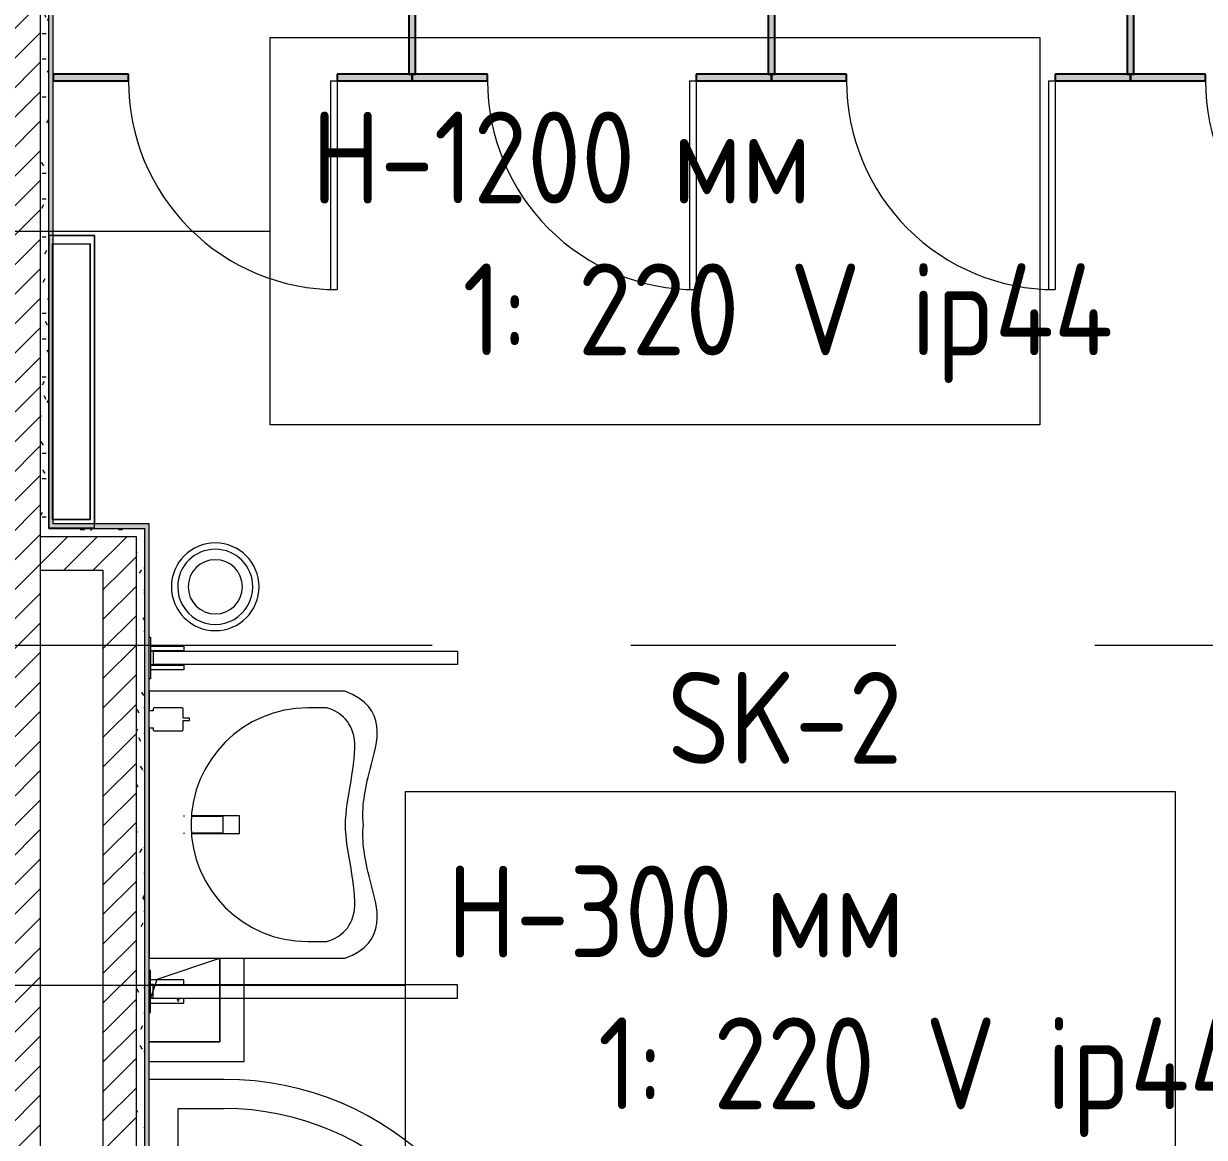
# Model space of a CAD drawing. Header units: millimetres. Extents: x 1322 to 199238, y -8553 to 29000.
# Drawn here: x 36439 to 39267, y 6621 to 9289 of the extents above; entities that cross this region are included whole.
import ezdxf

# ---------------------------------------------------------------- set-up
doc = ezdxf.new("R2010")
doc.units = ezdxf.units.MM
doc.linetypes.add('Осевая', pattern=[3175, 635, -476.25, 1587.5, -476.25])
for name, color, linetype, lineweight in [('0-1', 7, 'Continuous', 9), ('A-DOOR', 7, 'Continuous', 9), ('A-GENM', 7, 'Continuous', 9), ('A-GENM-1', 7, 'Continuous', 25), ('A-WALL', 7, 'Continuous', 9), ('E-ELEC-FIXT-IDEN', 7, 'Continuous', 9), ('I-WALL', 7, 'Continuous', 9), ('P-SANR-FIXT', 7, 'Continuous', 9), ('Оси-2', 7, 'Осевая', 9)]:
    doc.layers.add(name, color=color, linetype=linetype, lineweight=lineweight)
for name, color, linetype, lineweight, true_color in [('A-WALL-1', 7, 'Continuous', 9, 0x3c3c3c), ('A-WALL-FNSH-1', 7, 'Continuous', 9, 0x3c3c3c), ('I-FURN-1', 7, 'Continuous', 9, 0xf0f0f0)]:
    doc.layers.add(name, color=color, linetype=linetype, lineweight=lineweight, true_color=true_color)
doc.styles.add('GOST Common_3', font='GOST_Common.ttf', dxfattribs={"width": 0.9, "height": 220})
pattern_1 = [(45, (-75531.326, 0), (-35.35534, 35.35534), [])]
pattern_2 = [(0, (-75531.326, 0), (121.92, 30.48), [10.058, -81.382, 10.058, -81.382, -487.68]), (0, (-75531.326, 0), (121.92, 30.48), [-182.88, 10.058, -172.822, 10.058, -81.382, -213.36]), (0, (-75531.326, 0), (121.92, 30.48), [-457.2, 10.058, -50.902, 10.058, -142.342]), (120, (-75485.606, 15.24), (-87.356454, 90.345817), [10.058, -81.382, 10.058, -81.382, -487.68]), (120, (-75485.606, 15.24), (-87.356454, 90.345817), [-182.88, 10.058, -172.822, 10.058, -81.382, -213.36]), (120, (-75485.606, 15.24), (-87.356454, 90.345817), [-457.2, 10.058, -50.902, 10.058, -142.342]), (240, (-75470.366, 76.2), (-34.563546, -120.825817), [10.058, -81.382, 10.058, -81.382, -487.68]), (240, (-75470.366, 76.2), (-34.563546, -120.825817), [-182.88, 10.058, -172.822, 10.058, -81.382, -213.36]), (240, (-75470.366, 76.2), (-34.563546, -120.825817), [-457.2, 10.058, -50.902, 10.058, -142.342])]

# ---------------------------------------------------------------- blocks, each defined once
blk = doc.blocks.new('GM_Отверстие прямоугольное _в плите_ - Отверстие-V13-План размещения напольных электротехнических лючков и розеток 1 этажа в осях 23_1-33')
at = {"layer": 'A-GENM'}
for p, q in [((-50, 50), (100, 100)), ((100, 100), (100, -100)), ((100, -100), (100, 100)), ((-69, -7), (-50, 50)), ((100, -100), (-69, -100)), ((-69, -100), (100, -100))]:
    blk.add_line(p, q, dxfattribs=at)
for start, end in [(360, 180), (180, 360)]:
    blk.add_arc((0, 0), 2.5, start, end, dxfattribs=at)
blk = doc.blocks.new('Вешалка - 1_25-V80-План размещения напольных электротехнических лючков и розеток 1 этажа в осях 23_1-33')
at = {"layer": 'I-FURN-1'}
for p, q in [((350, 55), (-350, 55)), ((-350, 55), (-350, -55)), ((-350, -44), (-350, 55)), ((-350, 55), (340.2, 55)), ((-330.4, -46), (-330.4, 44.4)), ((-330.4, -44), (-330.4, 44.4)), ((-330.4, 44.4), (330.2, 44.4)), ((330.2, 44.4), (-330.4, 44.4)), ((330.2, 44.4), (330.2, -46)), ((330.2, -44), (330.2, 44.4)), ((350, -55), (350, 55)), ((-350, -55), (350, -55)), ((330.2, -46), (-330.4, -46))]:
    blk.add_line(p, q, dxfattribs=at)
blk = doc.blocks.new('мусорная корзина - Round_ Metal-30590745-План размещения напольных электротехнических лючков и розеток 1 этажа в осях 23_1-33')
at = {"layer": 'P-SANR-FIXT'}
for radius, start, end in [(105, 0, 180), (90, 360, 180), (65, 0, 180), (105, 180, 360), (90, 180, 360), (65, 180, 360)]:
    blk.add_arc((0, 0), radius, start, end, dxfattribs=at)
blk = doc.blocks.new('поддон угловой - 900х900-30799906-План размещения напольных электротехнических лючков и розеток 1 этажа в осях 23_1-33')
at = {"layer": 'P-SANR-FIXT'}
for p, q in [((-270, 450), (-449, 450)), ((-380, 119.7), (-380, 380)), ((-380, 380), (-270, 380)), ((-380, 45), (-380, 71)), ((-380, -380), (-380, -177)), ((380, -270), (380, -380)), ((450, -291.4), (450, -270)), ((380, -380), (-380, -380)), ((371, -450), (415.1, -450))]:
    blk.add_line(p, q, dxfattribs=at)
for centre, radius, start, end in [((-270, -270), 720, 360, 90), ((-270, -270), 650, 0, 90), ((-290, -290), 25, 90, 270), ((-290, -290), 25, 270, 90)]:
    blk.add_arc(centre, radius, start, end, dxfattribs=at)
blk = doc.blocks.new('смеситель для раковины - Default-V107-План размещения напольных электротехнических лючков и розеток 1 этажа в осях 23_1-33')
at = {"layer": '0-1'}
for p, q in [((21, 151.6), (-21, 151.6)), ((20.3, 111.8), (-20.3, 111.8)), ((-20.3, 19.4), (-20.3, 17.5)), ((20.3, 17.5), (20.3, 19.4))]:
    blk.add_line(p, q, dxfattribs=at)
at = {"layer": '0-1', "flags": 128}
for points in [[(-21, 151.3), (-21, 147.9), (-21, 145.7), (-21, 145.2), (-21, 144.9), (-21, 144.8), (-21, 144.7), (-21, 144.7)], [(21, 89.1), (21, 88.6), (21, 88.3), (21, 88.3)]]:
    blk.add_lwpolyline(points, dxfattribs=at)
at = {"layer": 'P-SANR-FIXT'}
for p, q in [((21, 151.6), (-21, 151.6)), ((-21, 151.6), (-21, 36.8)), ((21, 36.8), (21, 151.6)), ((-20.3, 111.8), (-20.3, 111.8)), ((-20.3, 111.8), (-20.3, 109.7)), ((20.3, 109.7), (20.3, 111.8)), ((20.3, 111.8), (20.3, 111.8))]:
    blk.add_line(p, q, dxfattribs=at)
at = {"layer": 'P-SANR-FIXT', "flags": 128}
for points in [[(-21, 144), (-21, 91), (-21, 37.9)], [(21, 37.9), (21, 91), (21, 144)], [(-20.3, 35.7), (-20.3, 60.2), (-20.3, 109.7)], [(20.3, 109.7), (20.3, 60.2), (20.3, 35.7)]]:
    blk.add_lwpolyline(points, dxfattribs=at)
at = {"layer": 'P-SANR-FIXT'}
for points, knots in [([(-21, 151.6), (-21, 151.7), (-21, 151.5), (-21, 150.5), (-21, 148.7), (-21, 146.9), (-21, 145.2), (-21, 144.4), (-21, 144)], [0.4444444, 0.4444444, 0.4444444, 0.4444444, 0.5555556, 0.6666667, 0.7777778, 0.8888889, 0.9444444, 1, 1, 1, 1]), ([(21, 144), (21, 144.4), (21, 145.2), (21, 146.9), (21, 148.7), (21, 150.5), (21, 151.5), (21, 151.7), (21, 151.6)], [0, 0, 0, 0, 0.0555556, 0.1111111, 0.2222222, 0.3333333, 0.4444444, 0.5555556, 0.5555556, 0.5555556, 0.5555556]), ([(-21.3, 36.5), (-21.3, 36.6), (-21.3, 37.3), (-21.3, 38.7), (-21.2, 41), (-21.2, 44.2), (-21.2, 48.8), (-21.1, 54.3), (-21.1, 59.3), (-21.1, 63.2), (-21.1, 66.1), (-21.1, 68.8), (-21.1, 72.5), (-21, 78.9), (-21, 84.5), (-21, 88.1)], [0.5383223, 0.5383223, 0.5383223, 0.5383223, 0.5416667, 0.5833333, 0.625, 0.6666667, 0.7083333, 0.75, 0.7916667, 0.8125, 0.8333333, 0.8541667, 0.875, 0.9166667, 1, 1, 1, 1]), ([(21, 88.1), (21, 84.5), (21, 78.9), (21.1, 72.5), (21.1, 68.8), (21.1, 66.1), (21.1, 63.2), (21.1, 59.3), (21.2, 54.3), (21.2, 48.8), (21.2, 44.2), (21.3, 41), (21.3, 38.7), (21.3, 37.3), (21.3, 36.6), (21.3, 36.5)], [0, 0, 0, 0, 0.0833333, 0.125, 0.1458333, 0.1666667, 0.1875, 0.2083333, 0.25, 0.2916667, 0.3333333, 0.375, 0.4166667, 0.4583333, 0.4616777, 0.4616777, 0.4616777, 0.4616777])]:
    blk.add_open_spline(points, degree=3, knots=knots, dxfattribs=at)
blk = doc.blocks.new('SND_Умывальник МГН_Jika - гибкая подводка_ 640х550х165 PN6_3_ ХВ_ГВ накидная гайка BP DN15_ К-гл_кон_ П DN 50-30771805-План размещения напольных электротехнических лючков и розеток 1 этажа в осях 23_1-33')
at = {"layer": 'P-SANR-FIXT'}
for p, q in [((232.5, 0), (-320, 0)), ((-320, 0), (-320, -468)), ((320, 0), (272.5, 0)), ((320, -468), (320, 0)), ((-280, -380), (-280, -425)), ((280, -425), (280, -380))]:
    blk.add_line(p, q, dxfattribs=at)
blk.add_arc((0, -380), 280, 0, 180, dxfattribs=at)
for points, knots in [([(-280, -425), (-272.8, -450.8), (-229.3, -523.4), (-61.7, -470), (0, -470)], [-0.6664917, -0.6664917, -0.6664917, -0.6664917, -0.3523534, 0, 0, 0, 0]), ([(0, -470), (61.7, -470), (229.3, -523.4), (272.8, -450.8), (280, -425)], [-0.6664917, -0.6664917, -0.6664917, -0.6664917, -0.3141383, 0, 0, 0, 0]), ([(-320, -468), (-281.1, -574.8), (-131.1, -523.5), (-41.2, -508.8), (0, -512.9)], [0, 0, 0, 0, 0.3972744, 0.715552, 0.715552, 0.715552, 0.715552]), ([(0, -512.9), (41.2, -508.8), (131.1, -523.5), (281.1, -574.8), (320, -468)], [0, 0, 0, 0, 0.3182776, 0.715552, 0.715552, 0.715552, 0.715552])]:
    blk.add_open_spline(points, degree=3, knots=knots, dxfattribs=at)
blk = doc.blocks.new('Plumbing_Drainage_hansgrohe_56248XXX-RainDrain-Point-Complete-set-po - 800 Stainless Steel Optic-V112-План размещения напольных электротехнических лючков и розеток 1 этажа в осях 23_1-33')
at = {"layer": 'P-SANR-FIXT'}
for p, q in [((158.5, -158.5), (158.5, 89)), ((-69.1, -158.5), (158.5, -158.5))]:
    blk.add_line(p, q, dxfattribs=at)
blk = doc.blocks.new('132_МГН_Поручень для унитаза_тип откидной - ПР 1Р-V1-План размещения напольных электротехнических лючков и розеток 1 этажа в осях 23_1-33')
at = {"layer": 'A-GENM'}
for p, q in [((-16, 738), (-16, 9.5)), ((16, 738), (-16, 738)), ((16, 9.5), (16, 738)), ((-28.2, 83), (-28.2, 3)), ((-17, 83), (-28.2, 83)), ((-17, 3), (-17, 83)), ((17, 83), (17, 3)), ((28.2, 83), (17, 83)), ((28.2, 3), (28.2, 83)), ((-50, 3), (-50, 0)), ((50, 3), (-50, 3)), ((-17, 3), (-28.2, 3)), ((-16, 9.5), (-16.6, 8.9)), ((-16.6, 8.9), (-16.6, 4.2)), ((16, 9.5), (-16, 9.5)), ((16, 9.5), (16.6, 8.9)), ((16.6, 8.9), (16.6, 4.2)), ((28.2, 3), (17, 3)), ((50, 0), (50, 3))]:
    blk.add_line(p, q, dxfattribs=at)
for centre, start, end in [((-15.3, 4.2), 180, 270), ((15.3, 4.2), 270, 360)]:
    blk.add_arc(centre, 1.24, start, end, dxfattribs=at)
blk = doc.blocks.new('132_МГН_Поручень для унитаза_тип откидной - ПР 1Р-18619933-План размещения напольных электротехнических лючков и розеток 1 этажа в осях 23_1-33')
at = {"layer": 'A-GENM'}
for p, q in [((-50, -3), (-50, 0)), ((50, 0), (50, -3)), ((50, -3), (-50, -3)), ((-17, -3), (-28.2, -3)), ((-28.2, -83), (-28.2, -3)), ((-17, -3), (-17, -83)), ((-16.6, -8.9), (-16.6, -4.2)), ((-16, -9.5), (-16.6, -8.9)), ((16, -9.5), (-16, -9.5)), ((-16, -738), (-16, -9.5)), ((16, -9.5), (16.6, -8.9)), ((16, -9.5), (16, -738)), ((16.6, -8.9), (16.6, -4.2)), ((28.2, -3), (17, -3)), ((17, -83), (17, -3)), ((28.2, -3), (28.2, -83)), ((-17, -83), (-28.2, -83)), ((28.2, -83), (17, -83)), ((16, -738), (-16, -738))]:
    blk.add_line(p, q, dxfattribs=at)
for centre, start, end in [((-15.3, -4.2), 90, 180), ((15.3, -4.2), 0, 90)]:
    blk.add_arc(centre, 1.24, start, end, dxfattribs=at)
blk = doc.blocks.new('TOY_Диспансер мыло - Дозатор Elegance new 11654 019001 хром-30721027-План размещения напольных электротехнических лючков и розеток 1 этажа в осях 23_1-33')
at = {"layer": 'A-GENM'}
for p, q in [((122.2, 86.7), (99.5, 86.7)), ((127.9, 101.6), (122.2, 101.6)), ((122.2, 101.6), (122.2, 86.7)), ((127.9, 86.7), (127.9, 101.6)), ((150.5, 86.7), (127.9, 86.7)), ((97.5, 84.7), (97.5, 17)), ((152.5, 17), (152.5, 84.7)), ((99.5, 15), (105, 15)), ((105, 15), (105, 5.5)), ((145, 5.5), (145, 15)), ((145, 15), (150.5, 15))]:
    blk.add_line(p, q, dxfattribs=at)
for centre, start, end in [((99.5, 84.7), 90, 180), ((150.5, 84.7), 360, 90), ((99.5, 17), 180, 270), ((150.5, 17), 270, 360)]:
    blk.add_arc(centre, 2, start, end, dxfattribs=at)
blk = doc.blocks.new('131_Сантехническая перегородка_Дверь 5 - СД-1-30835617-План размещения напольных электротехнических лючков и розеток 1 этажа в осях 23_1-33')
at = {"layer": 'A-GENM'}
for points in [[(70, 8), (70, -8), (250, -8), (250, 8)], [(750, 8), (750, -8), (930, -8), (930, 8)]]:
    blk.add_hatch(color=256, dxfattribs=at).paths.add_polyline_path(points)
at = {"layer": 'A-DOOR'}
for p, q in [((266, 508), (250, 508)), ((250, 8), (250, 508)), ((266, 8), (266, 508)), ((266, 8), (250, 8))]:
    blk.add_line(p, q, dxfattribs=at)
blk.add_arc((250, 8), 500, 360, 90, dxfattribs=at)
at = {"layer": 'A-GENM-1'}
for p, q in [((250, 8), (70, 8)), ((70, 8), (70, -8)), ((250, -8), (250, 8)), ((930, 8), (750, 8)), ((750, 8), (750, -8)), ((930, -8), (930, 8)), ((70, -8), (250, -8)), ((750, -8), (930, -8))]:
    blk.add_line(p, q, dxfattribs=at)
blk = doc.blocks.new('131_Сантехническая перегородка 6 - СП-1-30839354-План размещения напольных электротехнических лючков и розеток 1 этажа в осях 23_1-33')
at = {"layer": 'A-GENM'}
blk.add_hatch(color=256, dxfattribs=at).paths.add_polyline_path([(800, 8), (0, 8), (0, -8), (800, -8)])
at = {"layer": 'A-GENM', "flags": 128}
for points in [[(71.5, 8), (71.1, 8.5), (70.8, 9), (70.4, 9.5), (70, 9.9), (69.6, 10.4), (69.2, 10.8), (68.8, 11.2), (68.3, 11.6), (67.8, 12), (67.3, 12.3), (66.8, 12.7), (66.3, 13), (65.8, 13.3), (65.3, 13.6), (64.7, 13.8), (64.2, 14), (63.6, 14.3), (63, 14.4), (62.4, 14.6), (61.9, 14.7), (61.3, 14.9), (60.7, 14.9), (60.1, 15), (59.5, 15.1), (58.9, 15.1), (58.3, 15.1), (57.7, 15), (57.1, 15), (56.5, 14.9), (55.9, 14.8), (55.3, 14.7), (54.7, 14.5), (54.1, 14.4), (53.5, 14.2), (53, 13.9), (52.4, 13.7), (51.9, 13.4), (51.4, 13.2), (50.8, 12.9), (50.3, 12.5), (49.8, 12.2), (49.3, 11.8), (48.9, 11.4), (48.4, 11), (48, 10.6), (47.6, 10.2), (47.2, 9.7), (46.8, 9.3), (46.4, 8.8), (46.1, 8.3), (45.9, 8)], [(45.9, -8), (46.3, -8.5), (46.6, -9), (47, -9.5), (47.4, -9.9), (47.8, -10.4), (48.2, -10.8), (48.6, -11.2), (49.1, -11.6), (49.6, -12), (50, -12.3), (50.5, -12.7), (51.1, -13), (51.6, -13.3), (52.1, -13.6), (52.7, -13.8), (53.2, -14), (53.8, -14.3), (54.4, -14.4), (54.9, -14.6), (55.5, -14.7), (56.1, -14.9), (56.7, -14.9), (57.3, -15), (57.9, -15.1), (58.5, -15.1), (59.1, -15.1), (59.7, -15), (60.3, -15), (60.9, -14.9), (61.5, -14.8), (62.1, -14.7), (62.7, -14.5), (63.3, -14.4), (63.8, -14.2), (64.4, -13.9), (65, -13.7), (65.5, -13.4), (66, -13.2), (66.6, -12.9), (67.1, -12.5), (67.6, -12.2), (68, -11.8), (68.5, -11.4), (69, -11), (69.4, -10.6), (69.8, -10.2), (70.2, -9.7), (70.6, -9.3), (70.9, -8.8), (71.3, -8.3), (71.5, -8)]]:
    blk.add_lwpolyline(points, dxfattribs=at)
at = {"layer": 'A-GENM'}
for radius, start, end in [(24.6, 19.9113, 160.0887), (17.6, 28.9731, 151.0269), (15.1, 78.8699, 146.2189), (15.1, 33.7811, 53.124), (24.6, 199.9113, 340.0887), (17.6, 208.9731, 331.0269), (15.1, 213.7811, 233.124), (15.1, 258.8699, 326.2189)]:
    blk.add_arc((58.7, 0), radius, start, end, dxfattribs=at)
at = {"layer": 'A-GENM-1'}
for p, q in [((800, 8), (0, 8)), ((0, 8), (0, -8)), ((800, -8), (800, 8)), ((0, -8), (800, -8))]:
    blk.add_line(p, q, dxfattribs=at)

msp = doc.modelspace()

# ---------------------------------------------------------------- hatches: boundary and pattern name
at = {"layer": 'I-WALL'}
h = msp.add_hatch(dxfattribs=at)
h.set_pattern_fill('FP_3', color=256, style=0, pattern_type=2)
h.set_pattern_definition(pattern_1)
h.paths.add_polyline_path([(36478.7, 5400), (36478.7, 10380), (36398.7, 10380), (36398.7, 5400)])
h = msp.add_hatch(dxfattribs=at)
h.set_pattern_fill('FP_31', color=256, style=0, pattern_type=2)
h.set_pattern_definition(pattern_2)
h.paths.add_polyline_path([(36498.7, 8080), (36498.7, 10000), (36478.7, 10000), (36478.7, 8080)])
for points in [[(36509.7, 8080), (36509.7, 9980), (36498.7, 9980), (36498.7, 8080)], [(36739.7, 8080), (36739.7, 8091), (36509.7, 8091), (36509.7, 8080), (36728.7, 8080)], [(36739.7, 5850), (36739.7, 8080), (36728.7, 8080), (36728.7, 5850)]]:
    msp.add_hatch(color=256, dxfattribs=at).paths.add_polyline_path(points)
h = msp.add_hatch(dxfattribs=at)
h.set_pattern_fill('FP_31', color=256, style=0, pattern_type=2)
h.set_pattern_definition(pattern_2)
h.paths.add_polyline_path([(36708.7, 8060), (36708.7, 8080), (36478.7, 8080), (36478.7, 8060), (36613.3, 8060)])
h = msp.add_hatch(dxfattribs=at)
h.set_pattern_fill('FP_31', color=256, style=0, pattern_type=2)
h.set_pattern_definition(pattern_2)
h.paths.add_polyline_path([(36728.7, 5850), (36728.7, 8080), (36708.7, 8080), (36708.7, 5850)])
h = msp.add_hatch(dxfattribs=at)
h.set_pattern_fill('FP_3', color=256, style=0, pattern_type=2)
h.set_pattern_definition(pattern_1)
h.paths.add_polyline_path([(36478.7, 7980), (36708.7, 7980), (36708.7, 8060), (36478.7, 8060)])
h = msp.add_hatch(dxfattribs=at)
h.set_pattern_fill('FP_3', color=256, style=0, pattern_type=2)
h.set_pattern_definition(pattern_1)
h.paths.add_polyline_path([(36628.7, 5830), (36708.7, 5830), (36708.7, 7980), (36628.7, 7980), (36628.7, 6004.3)])

# ---------------------------------------------------------------- linework, layer by layer
at = {"layer": 'A-WALL'}
for p, q in [((36498.7, 8080), (36498.7, 9980)), ((36498.7, 8080), (36728.7, 8080)), ((36728.7, 5850), (36728.7, 8080))]:
    msp.add_line(p, q, dxfattribs=at)
at = {"layer": 'A-WALL-1'}
for p, q in [((36478.7, 10000), (36478.7, 5400)), ((36708.7, 8060), (36478.7, 8060)), ((36708.7, 5830), (36708.7, 8060)), ((36478.7, 7980), (36628.7, 7980)), ((36628.7, 7980), (36628.7, 5830))]:
    msp.add_line(p, q, dxfattribs=at)
at = {"layer": 'A-WALL-FNSH-1'}
for p, q in [((36509.7, 8091), (36509.7, 9980)), ((36739.7, 8091), (36509.7, 8091)), ((36739.7, 5861), (36739.7, 8091))]:
    msp.add_line(p, q, dxfattribs=at)
at = {"layer": 'E-ELEC-FIXT-IDEN'}
for p, q in [((36298.7, 8792.2), (37029.2, 8792.2)), ((36298.7, 6985.7), (37353.7, 6985.7))]:
    msp.add_line(p, q, dxfattribs=at)
at = {"layer": 'E-ELEC-FIXT-IDEN', "flags": 128}
for points in [[(37029.2, 9256.2), (38872.6, 9256.2), (38872.6, 8328.2), (37029.2, 8328.2)], [(37353.7, 7449.7), (39197.1, 7449.7), (39197.1, 6521.7), (37353.7, 6521.7)]]:
    msp.add_lwpolyline(points, close=True, dxfattribs=at)
at = {"layer": 'Оси-2'}
msp.add_line((9318.1, 7800), (47228.7, 7800), dxfattribs=at)

# ---------------------------------------------------------------- block references
at = {"layer": 'A-GENM'}
for name, p, rotation in [('131_Сантехническая перегородка 6 - СП-1-30839354-План размещения напольных электротехнических лючков и розеток 1 этажа в осях 23_1-33', (37369.7, 9968), 270.0000000000007), ('131_Сантехническая перегородка 6 - СП-1-30839354-План размещения напольных электротехнических лючков и розеток 1 этажа в осях 23_1-33', (38229.7, 9968), 270.0000000000007), ('131_Сантехническая перегородка 6 - СП-1-30839354-План размещения напольных электротехнических лючков и розеток 1 этажа в осях 23_1-33', (39089.7, 9968), 270.0000000000007), ('131_Сантехническая перегородка_Дверь 5 - СД-1-30835617-План размещения напольных электротехнических лючков и розеток 1 этажа в осях 23_1-33', (37439.7, 9160), 180), ('131_Сантехническая перегородка_Дверь 5 - СД-1-30835617-План размещения напольных электротехнических лючков и розеток 1 этажа в осях 23_1-33', (38299.7, 9160), 180), ('131_Сантехническая перегородка_Дверь 5 - СД-1-30835617-План размещения напольных электротехнических лючков и розеток 1 этажа в осях 23_1-33', (39159.7, 9160), 180), ('131_Сантехническая перегородка_Дверь 5 - СД-1-30835617-План размещения напольных электротехнических лючков и розеток 1 этажа в осях 23_1-33', (40019.7, 9160), 180)]:
    msp.add_blockref(name, p, dxfattribs=dict(at, rotation=rotation))
msp.add_blockref('GM_Отверстие прямоугольное _в плите_ - Отверстие-V13-План размещения напольных электротехнических лючков и розеток 1 этажа в осях 23_1-33', (36808.7, 6950), dxfattribs=at)
at = {"layer": 'I-FURN-1', "rotation": 270.0000000000007}
msp.add_blockref('Вешалка - 1_25-V80-План размещения напольных электротехнических лючков и розеток 1 этажа в осях 23_1-33', (36553.7, 8431.3), dxfattribs=at)
at = {"layer": 'P-SANR-FIXT'}
for name, p, rotation in [('мусорная корзина - Round_ Metal-30590745-План размещения напольных электротехнических лючков и розеток 1 этажа в осях 23_1-33', (36897.7, 7940), 180), ('132_МГН_Поручень для унитаза_тип откидной - ПР 1Р-18619933-План размещения напольных электротехнических лючков и розеток 1 этажа в осях 23_1-33', (36739.7, 7769.5), 89.99999999999942), ('SND_Умывальник МГН_Jika - гибкая подводка_ 640х550х165 PN6_3_ ХВ_ГВ накидная гайка BP DN15_ К-гл_кон_ П DN 50-30771805-План размещения напольных электротехнических лючков и розеток 1 этажа в осях 23_1-33', (36739.7, 7370), 89.99999999999977), ('TOY_Диспансер мыло - Дозатор Elegance new 11654 019001 хром-30721027-План размещения напольных электротехнических лючков и розеток 1 этажа в осях 23_1-33', (36734.2, 7747.5), 270), ('смеситель для раковины - Default-V107-План размещения напольных электротехнических лючков и розеток 1 этажа в осях 23_1-33', (36804.5, 7370), 269.9999999999995), ('132_МГН_Поручень для унитаза_тип откидной - ПР 1Р-V1-План размещения напольных электротехнических лючков и розеток 1 этажа в осях 23_1-33', (36739.7, 6970.5), 270.0000000000001)]:
    msp.add_blockref(name, p, dxfattribs=dict(at, rotation=rotation))
for name, p in [('Plumbing_Drainage_hansgrohe_56248XXX-RainDrain-Point-Complete-set-po - 800 Stainless Steel Optic-V112-План размещения напольных электротехнических лючков и розеток 1 этажа в осях 23_1-33', (36808.7, 6961)), ('поддон угловой - 900х900-30799906-План размещения напольных электротехнических лючков и розеток 1 этажа в осях 23_1-33', (37188.7, 6310))]:
    msp.add_blockref(name, p, dxfattribs=at)

# ---------------------------------------------------------------- texts
at = {"layer": 'E-ELEC-FIXT-IDEN', "char_height": 220, "attachment_point": 1, "style": 'GOST Common_3'}
for s, insert, width in [('H-1200 ', (37129.2, 9078.5), 1046.202), ('мм', (37992.4, 9078.5), 375.19), ('   1: 220 V ip44', (37129.2, 8714.7), 1984.177), ('SK-2', (37980.6, 7736.1), 707.088), ('H-300 ', (37453.7, 7272.1), 923.544), ('мм', (38215.7, 7272.1), 375.19), ('   1: 220 V ip44', (37453.7, 6908.3), 1984.177)]:
    msp.add_mtext(s, dxfattribs=dict(at, insert=insert, width=width))

doc.saveas('drawing.dxf')
